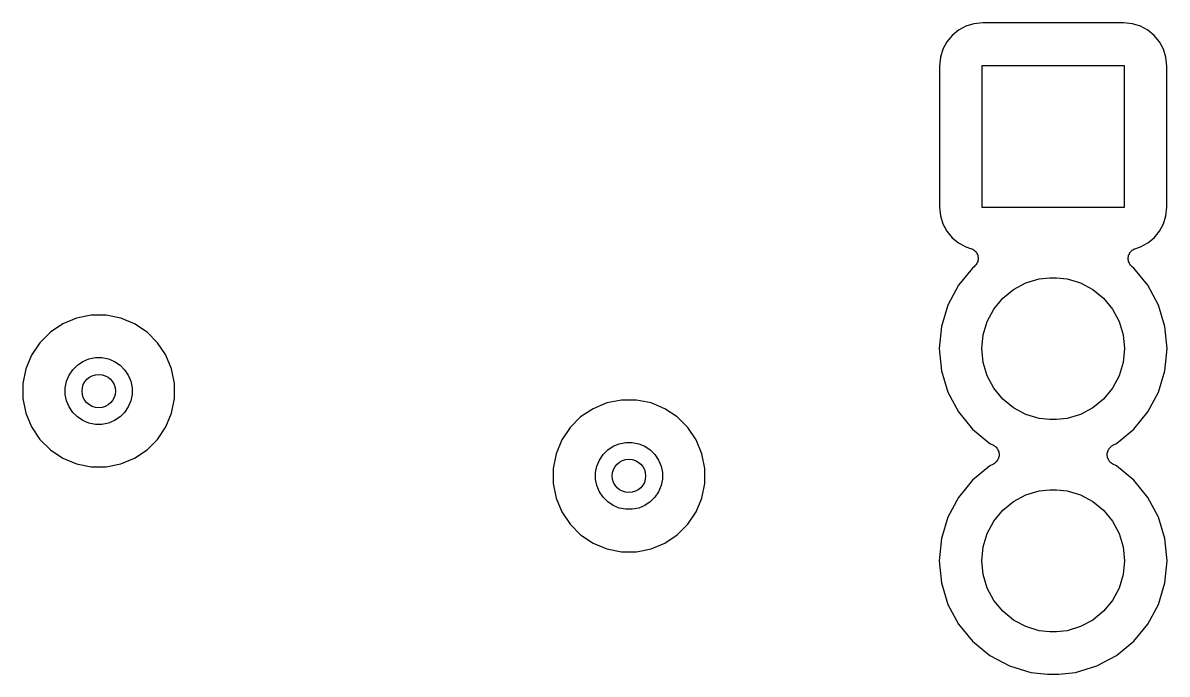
# Model space of a CAD drawing. Extents: x 1.72 to 9.76, y -6.3 to -1.2.
# Drawn here: x 6.804 to 7.344, y -4.653 to -4.346 of the extents above; entities that cross this region are included whole.
import ezdxf

# ---------------------------------------------------------------- set-up
doc = ezdxf.new("R2010")
doc.units = 0
doc.header["$MEASUREMENT"] = 0
doc.layers.add('BLACK', color=7, linetype='CONTINUOUS')

msp = doc.modelspace()

# ---------------------------------------------------------------- linework, layer by layer
at = {"layer": 'BLACK', "linetype": 'CONTINUOUS'}
for p, q in [((7.24884, -4.34797), (7.24537, -4.34983)), ((7.25261, -4.34682), (7.24884, -4.34797)), ((7.25678, -4.34641), (7.25261, -4.34682)), ((7.32322, -4.34641), (7.25678, -4.34641)), ((7.32739, -4.34682), (7.32322, -4.34641)), ((7.33116, -4.34797), (7.32739, -4.34682)), ((7.33463, -4.34983), (7.33116, -4.34797)), ((7.24232, -4.35232), (7.23983, -4.35537)), ((7.24537, -4.34983), (7.24232, -4.35232)), ((7.33768, -4.35232), (7.33463, -4.34983)), ((7.34017, -4.35537), (7.33768, -4.35232)), ((7.23797, -4.35884), (7.23682, -4.36261)), ((7.23983, -4.35537), (7.23797, -4.35884)), ((7.34203, -4.35884), (7.34017, -4.35537)), ((7.34318, -4.36261), (7.34203, -4.35884)), ((7.23682, -4.36261), (7.23641, -4.36678)), ((7.34359, -4.36678), (7.34318, -4.36261)), ((7.23641, -4.36678), (7.23641, -4.43322)), ((7.25654, -4.43346), (7.25654, -4.36654)), ((7.25654, -4.36654), (7.32346, -4.36654)), ((7.32346, -4.36654), (7.32346, -4.43346)), ((7.34359, -4.43322), (7.34359, -4.36678)), ((7.23641, -4.43322), (7.23682, -4.43739)), ((7.32346, -4.43346), (7.25654, -4.43346)), ((7.34318, -4.43739), (7.34359, -4.43322)), ((7.23682, -4.43739), (7.23797, -4.44116)), ((7.34203, -4.44116), (7.34318, -4.43739)), ((7.23797, -4.44116), (7.23983, -4.44463)), ((7.23983, -4.44463), (7.24232, -4.44768)), ((7.33768, -4.44768), (7.34017, -4.44463)), ((7.34017, -4.44463), (7.34203, -4.44116)), ((7.24232, -4.44768), (7.24537, -4.45017)), ((7.24537, -4.45017), (7.24884, -4.45203)), ((7.33116, -4.45203), (7.33463, -4.45017)), ((7.33463, -4.45017), (7.33768, -4.44768)), ((7.24884, -4.45203), (7.25108, -4.45271)), ((7.25108, -4.45271), (7.25113, -4.45273)), ((7.25113, -4.45273), (7.25113, -4.45273)), ((7.25113, -4.45273), (7.25113, -4.45273)), ((7.25113, -4.45273), (7.25115, -4.45273)), ((7.25115, -4.45273), (7.2516, -4.45292)), ((7.2516, -4.45292), (7.25203, -4.45311)), ((7.25203, -4.45311), (7.25204, -4.45311)), ((7.25204, -4.45311), (7.25205, -4.45312)), ((7.25205, -4.45312), (7.25245, -4.45339)), ((7.25245, -4.45339), (7.25284, -4.45366)), ((7.25284, -4.45366), (7.25284, -4.45366)), ((7.25284, -4.45366), (7.25285, -4.45367)), ((7.25285, -4.45367), (7.25319, -4.45402)), ((7.25319, -4.45402), (7.25352, -4.45435)), ((7.25352, -4.45435), (7.25353, -4.45436)), ((7.25353, -4.45436), (7.25353, -4.45437)), ((7.25353, -4.45437), (7.2538, -4.45477)), ((7.2538, -4.45477), (7.25406, -4.45517)), ((7.25406, -4.45517), (7.25406, -4.45518)), ((7.25406, -4.45518), (7.25407, -4.45519)), ((7.25407, -4.45519), (7.25425, -4.45563)), ((7.25425, -4.45563), (7.25443, -4.45607)), ((7.32549, -4.45649), (7.32559, -4.45602)), ((7.32559, -4.456), (7.32578, -4.45557)), ((7.32559, -4.45601), (7.32559, -4.456)), ((7.32559, -4.45602), (7.32559, -4.45601)), ((7.32578, -4.45557), (7.32597, -4.45512)), ((7.32597, -4.45511), (7.32598, -4.4551)), ((7.32597, -4.45512), (7.32597, -4.45511)), ((7.32598, -4.4551), (7.32624, -4.45471)), ((7.32624, -4.45471), (7.32651, -4.45431)), ((7.32651, -4.45431), (7.32652, -4.45431)), ((7.32652, -4.4543), (7.32687, -4.45396)), ((7.32652, -4.45431), (7.32652, -4.4543)), ((7.32687, -4.45396), (7.3272, -4.45363)), ((7.3272, -4.45363), (7.32721, -4.45362)), ((7.32721, -4.45362), (7.32722, -4.45361)), ((7.32722, -4.45361), (7.32762, -4.45335)), ((7.32762, -4.45335), (7.32801, -4.45308)), ((7.32801, -4.45308), (7.32802, -4.45308)), ((7.32802, -4.45308), (7.32803, -4.45307)), ((7.32803, -4.45307), (7.32848, -4.45289)), ((7.32848, -4.45289), (7.32892, -4.45271)), ((7.32892, -4.45271), (7.33116, -4.45203)), ((7.25281, -4.46136), (7.25201, -4.46201)), ((7.25314, -4.46103), (7.25281, -4.46136)), ((7.25348, -4.46069), (7.25314, -4.46103)), ((7.25349, -4.46068), (7.25348, -4.46069)), ((7.2535, -4.46067), (7.25349, -4.46068)), ((7.25376, -4.46028), (7.2535, -4.46067)), ((7.25403, -4.45988), (7.25376, -4.46028)), ((7.25404, -4.45986), (7.25403, -4.45987)), ((7.25403, -4.45987), (7.25403, -4.45988)), ((7.25422, -4.45943), (7.25404, -4.45986)), ((7.25441, -4.45898), (7.25422, -4.45943)), ((7.25451, -4.45849), (7.25441, -4.45896)), ((7.25441, -4.45896), (7.25441, -4.45897)), ((7.25441, -4.45897), (7.25441, -4.45898)), ((7.25443, -4.45607), (7.25443, -4.45608)), ((7.25443, -4.45608), (7.25443, -4.45609)), ((7.25443, -4.45609), (7.25452, -4.45656)), ((7.25461, -4.45802), (7.25451, -4.45849)), ((7.25452, -4.45656), (7.25461, -4.45703)), ((7.25461, -4.45703), (7.25461, -4.45704)), ((7.25461, -4.45704), (7.25461, -4.45705)), ((7.25461, -4.45705), (7.25461, -4.45753)), ((7.25461, -4.45753), (7.25461, -4.458)), ((7.25461, -4.458), (7.25461, -4.45801)), ((7.25461, -4.45801), (7.25461, -4.45802)), ((7.32539, -4.45698), (7.3254, -4.45697)), ((7.32539, -4.45745), (7.32539, -4.45698)), ((7.32539, -4.45793), (7.32539, -4.45745)), ((7.32539, -4.45794), (7.32539, -4.45793)), ((7.32539, -4.45796), (7.32539, -4.45794)), ((7.32548, -4.45843), (7.32539, -4.45796)), ((7.3254, -4.45696), (7.32549, -4.45649)), ((7.3254, -4.45697), (7.3254, -4.45696)), ((7.32557, -4.45889), (7.32548, -4.45843)), ((7.32557, -4.4589), (7.32557, -4.45889)), ((7.32557, -4.45891), (7.32557, -4.4589)), ((7.32575, -4.45936), (7.32557, -4.45891)), ((7.32593, -4.4598), (7.32575, -4.45936)), ((7.32593, -4.45981), (7.32593, -4.4598)), ((7.32594, -4.45982), (7.32593, -4.45981)), ((7.3262, -4.46021), (7.32594, -4.45982)), ((7.32646, -4.46062), (7.3262, -4.46021)), ((7.32647, -4.46062), (7.32646, -4.46062)), ((7.32647, -4.46063), (7.32647, -4.46062)), ((7.32681, -4.46097), (7.32647, -4.46063)), ((7.32714, -4.46132), (7.32681, -4.46097)), ((7.32716, -4.46133), (7.32714, -4.46132)), ((7.32719, -4.46136), (7.32716, -4.46133)), ((7.32716, -4.46133), (7.32716, -4.46133)), ((7.32716, -4.46133), (7.32716, -4.46133)), ((7.32799, -4.46201), (7.32719, -4.46136)), ((7.25201, -4.46201), (7.24533, -4.47015)), ((7.28344, -4.46702), (7.28836, -4.46654)), ((7.28836, -4.46654), (7.29164, -4.46654)), ((7.29164, -4.46654), (7.29656, -4.46702)), ((7.33467, -4.47015), (7.32799, -4.46201)), ((7.24533, -4.47015), (7.24037, -4.47944)), ((7.26622, -4.47622), (7.27132, -4.47204)), ((7.27132, -4.47204), (7.27713, -4.46893)), ((7.27713, -4.46893), (7.28344, -4.46702)), ((7.29656, -4.46702), (7.30287, -4.46893)), ((7.30287, -4.46893), (7.30868, -4.47204)), ((7.30868, -4.47204), (7.31378, -4.47622)), ((7.33963, -4.47944), (7.33467, -4.47015)), ((7.26204, -4.48132), (7.26622, -4.47622)), ((7.31378, -4.47622), (7.31796, -4.48132)), ((7.24037, -4.47944), (7.23731, -4.48952)), ((7.25893, -4.48713), (7.26204, -4.48132)), ((7.31796, -4.48132), (7.32107, -4.48713)), ((7.34269, -4.48952), (7.33963, -4.47944)), ((6.82307, -4.48832), (6.81721, -4.49223)), ((6.82957, -4.48563), (6.82307, -4.48832)), ((6.83648, -4.48425), (6.82957, -4.48563)), ((6.84352, -4.48425), (6.83648, -4.48425)), ((6.85043, -4.48563), (6.84352, -4.48425)), ((6.85693, -4.48832), (6.85043, -4.48563)), ((6.86279, -4.49223), (6.85693, -4.48832)), ((7.25702, -4.49344), (7.25893, -4.48713)), ((7.32107, -4.48713), (7.32298, -4.49344)), ((6.81721, -4.49223), (6.81223, -4.49721)), ((6.86777, -4.49721), (6.86279, -4.49223)), ((7.23731, -4.48952), (7.23628, -4.5)), ((7.25637, -4.5), (7.25702, -4.49344)), ((7.32298, -4.49344), (7.32363, -4.5)), ((7.34372, -4.5), (7.34269, -4.48952)), ((6.81223, -4.49721), (6.80832, -4.50307)), ((6.87149, -4.50278), (6.86777, -4.49721)), ((6.80832, -4.50307), (6.80563, -4.50957)), ((6.83541, -4.50486), (6.83845, -4.50425)), ((6.83845, -4.50425), (6.84155, -4.50425)), ((6.84155, -4.50425), (6.84459, -4.50486)), ((6.87168, -4.50307), (6.87149, -4.50278)), ((6.87437, -4.50957), (6.87168, -4.50307)), ((7.23628, -4.5), (7.23731, -4.51048)), ((7.25702, -4.50656), (7.25637, -4.5)), ((7.32363, -4.5), (7.32298, -4.50656)), ((7.34269, -4.51048), (7.34372, -4.5)), ((6.80563, -4.50957), (6.80425, -4.51648)), ((6.82604, -4.51254), (6.82777, -4.50996)), ((6.82777, -4.50996), (6.82996, -4.50777)), ((6.82996, -4.50777), (6.83254, -4.50604)), ((6.83254, -4.50604), (6.83541, -4.50486)), ((6.84459, -4.50486), (6.84746, -4.50604)), ((6.84746, -4.50604), (6.85004, -4.50777)), ((6.85004, -4.50777), (6.85223, -4.50996)), ((6.85223, -4.50996), (6.85396, -4.51254)), ((6.87575, -4.51648), (6.87437, -4.50957)), ((7.25893, -4.51287), (7.25702, -4.50656)), ((7.32298, -4.50656), (7.32107, -4.51287)), ((6.82486, -4.51541), (6.82604, -4.51254)), ((6.85396, -4.51254), (6.85514, -4.51541)), ((7.23731, -4.51048), (7.24037, -4.52056)), ((7.26204, -4.51868), (7.25893, -4.51287)), ((7.32107, -4.51287), (7.31796, -4.51868)), ((7.33963, -4.52056), (7.34269, -4.51048)), ((6.80425, -4.51648), (6.80425, -4.52352)), ((6.82425, -4.51845), (6.82486, -4.51541)), ((6.82425, -4.52155), (6.82425, -4.51845)), ((6.85514, -4.51541), (6.85575, -4.51845)), ((6.85575, -4.51845), (6.85575, -4.52155)), ((6.87575, -4.52352), (6.87575, -4.51648)), ((7.24037, -4.52056), (7.24533, -4.52985)), ((7.26622, -4.52378), (7.26204, -4.51868)), ((7.31796, -4.51868), (7.31378, -4.52378)), ((7.33467, -4.52985), (7.33963, -4.52056)), ((6.80425, -4.52352), (6.80563, -4.53043)), ((6.82486, -4.52459), (6.82425, -4.52155)), ((6.82604, -4.52746), (6.82486, -4.52459)), ((6.85514, -4.52459), (6.85396, -4.52746)), ((6.85575, -4.52155), (6.85514, -4.52459)), ((6.87437, -4.53043), (6.87575, -4.52352)), ((7.07957, -4.52563), (7.07307, -4.52832)), ((7.08648, -4.52425), (7.07957, -4.52563)), ((7.09352, -4.52425), (7.08648, -4.52425)), ((7.10043, -4.52563), (7.09352, -4.52425)), ((7.10693, -4.52832), (7.10043, -4.52563)), ((7.27132, -4.52796), (7.26622, -4.52378)), ((7.31378, -4.52378), (7.30868, -4.52796)), ((6.80563, -4.53043), (6.80832, -4.53693)), ((6.82777, -4.53004), (6.82604, -4.52746)), ((6.82996, -4.53223), (6.82777, -4.53004)), ((6.85223, -4.53004), (6.85004, -4.53223)), ((6.85396, -4.52746), (6.85223, -4.53004)), ((6.87168, -4.53693), (6.87437, -4.53043)), ((7.07307, -4.52832), (7.06721, -4.53223)), ((7.11279, -4.53223), (7.10693, -4.52832)), ((7.24533, -4.52985), (7.25201, -4.53799)), ((7.27713, -4.53107), (7.27132, -4.52796)), ((7.28344, -4.53298), (7.27713, -4.53107)), ((7.30287, -4.53107), (7.29656, -4.53298)), ((7.30868, -4.52796), (7.30287, -4.53107)), ((7.32799, -4.53799), (7.33467, -4.52985)), ((6.80832, -4.53693), (6.81223, -4.54279)), ((6.83254, -4.53396), (6.82996, -4.53223)), ((6.83541, -4.53514), (6.83254, -4.53396)), ((6.83845, -4.53575), (6.83541, -4.53514)), ((6.84155, -4.53575), (6.83845, -4.53575)), ((6.84459, -4.53514), (6.84155, -4.53575)), ((6.84746, -4.53396), (6.84459, -4.53514)), ((6.85004, -4.53223), (6.84746, -4.53396)), ((6.86777, -4.54279), (6.87168, -4.53693)), ((7.06721, -4.53223), (7.06223, -4.53721)), ((7.11777, -4.53721), (7.11279, -4.53223)), ((7.28836, -4.53346), (7.28344, -4.53298)), ((7.29164, -4.53346), (7.28836, -4.53346)), ((7.29656, -4.53298), (7.29164, -4.53346)), ((7.06223, -4.53721), (7.05832, -4.54307)), ((7.12168, -4.54307), (7.11777, -4.53721)), ((7.25201, -4.53799), (7.26015, -4.54467)), ((7.31985, -4.54467), (7.32799, -4.53799)), ((6.81223, -4.54279), (6.81721, -4.54777)), ((6.86279, -4.54777), (6.86777, -4.54279)), ((7.05832, -4.54307), (7.05563, -4.54957)), ((7.07996, -4.54777), (7.08254, -4.54604)), ((7.08254, -4.54604), (7.08541, -4.54486)), ((7.08541, -4.54486), (7.08845, -4.54425)), ((7.08845, -4.54425), (7.09155, -4.54425)), ((7.09155, -4.54425), (7.09459, -4.54486)), ((7.09459, -4.54486), (7.09746, -4.54604)), ((7.09746, -4.54604), (7.10004, -4.54777)), ((7.12437, -4.54957), (7.12168, -4.54307)), ((7.26015, -4.54467), (7.26188, -4.54559)), ((7.26188, -4.54559), (7.26192, -4.54561)), ((7.26192, -4.54561), (7.26192, -4.54561)), ((7.26192, -4.54561), (7.26192, -4.54561)), ((7.26192, -4.54561), (7.26194, -4.54562)), ((7.26194, -4.54562), (7.26233, -4.54589)), ((7.26233, -4.54589), (7.26272, -4.54616)), ((7.26272, -4.54616), (7.26273, -4.54617)), ((7.26273, -4.54617), (7.26274, -4.54618)), ((7.26274, -4.54618), (7.26308, -4.54652)), ((7.26308, -4.54652), (7.26341, -4.54686)), ((7.26341, -4.54686), (7.26342, -4.54687)), ((7.26342, -4.54687), (7.26342, -4.54688)), ((7.26342, -4.54688), (7.26368, -4.54727)), ((7.26368, -4.54727), (7.26395, -4.54767)), ((7.26395, -4.54767), (7.26395, -4.54768)), ((7.26395, -4.54768), (7.26396, -4.54769)), ((7.26396, -4.54769), (7.26413, -4.54813)), ((7.31589, -4.54807), (7.31608, -4.54763)), ((7.31608, -4.54762), (7.31609, -4.54761)), ((7.31608, -4.54763), (7.31608, -4.54762)), ((7.31609, -4.54761), (7.31635, -4.54722)), ((7.31635, -4.54722), (7.31662, -4.54682)), ((7.31662, -4.54682), (7.31663, -4.54681)), ((7.31663, -4.54681), (7.31664, -4.5468)), ((7.31664, -4.5468), (7.31698, -4.54647)), ((7.31698, -4.54647), (7.31731, -4.54613)), ((7.31731, -4.54613), (7.31732, -4.54613)), ((7.31732, -4.54613), (7.31733, -4.54612)), ((7.31733, -4.54612), (7.31773, -4.54585)), ((7.31773, -4.54585), (7.31812, -4.54559)), ((7.31812, -4.54559), (7.31985, -4.54467)), ((6.81721, -4.54777), (6.82307, -4.55168)), ((6.82307, -4.55168), (6.82957, -4.55437)), ((6.85043, -4.55437), (6.85693, -4.55168)), ((6.85693, -4.55168), (6.86279, -4.54777)), ((7.05563, -4.54957), (7.05425, -4.55648)), ((7.07486, -4.55541), (7.07604, -4.55254)), ((7.07604, -4.55254), (7.07777, -4.54996)), ((7.07777, -4.54996), (7.07996, -4.54777)), ((7.10004, -4.54777), (7.10223, -4.54996)), ((7.10223, -4.54996), (7.10396, -4.55254)), ((7.10396, -4.55254), (7.10514, -4.55541)), ((7.12575, -4.55648), (7.12437, -4.54957)), ((7.26365, -4.55278), (7.26338, -4.55318)), ((7.26391, -4.55239), (7.26365, -4.55278)), ((7.26392, -4.55238), (7.26391, -4.55239)), ((7.26411, -4.55193), (7.26392, -4.55237)), ((7.26392, -4.55237), (7.26392, -4.55238)), ((7.26429, -4.55149), (7.26411, -4.55193)), ((7.26413, -4.54813), (7.26431, -4.54858)), ((7.2643, -4.55147), (7.26429, -4.55148)), ((7.26429, -4.55148), (7.26429, -4.55149)), ((7.26439, -4.551), (7.2643, -4.55147)), ((7.26431, -4.54858), (7.26431, -4.54859)), ((7.26431, -4.54859), (7.26432, -4.5486)), ((7.26432, -4.5486), (7.26441, -4.54907)), ((7.26449, -4.55053), (7.26439, -4.551)), ((7.26441, -4.54907), (7.2645, -4.54954)), ((7.2645, -4.55003), (7.26449, -4.55051)), ((7.26449, -4.55051), (7.26449, -4.55052)), ((7.26449, -4.55052), (7.26449, -4.55053)), ((7.2645, -4.54954), (7.2645, -4.54955)), ((7.2645, -4.54955), (7.2645, -4.54956)), ((7.2645, -4.54956), (7.2645, -4.55003)), ((7.3155, -4.54997), (7.31551, -4.54949)), ((7.3155, -4.55044), (7.3155, -4.54997)), ((7.3155, -4.55045), (7.3155, -4.55044)), ((7.3155, -4.55046), (7.3155, -4.55045)), ((7.31559, -4.55093), (7.3155, -4.55046)), ((7.31551, -4.54947), (7.31561, -4.549)), ((7.31551, -4.54948), (7.31551, -4.54947)), ((7.31551, -4.54949), (7.31551, -4.54948)), ((7.31568, -4.5514), (7.31559, -4.55093)), ((7.31561, -4.549), (7.3157, -4.54853)), ((7.31569, -4.55141), (7.31568, -4.5514)), ((7.31569, -4.55142), (7.31569, -4.55141)), ((7.31586, -4.55186), (7.31569, -4.55142)), ((7.3157, -4.54853), (7.31571, -4.54852)), ((7.31571, -4.54851), (7.31589, -4.54807)), ((7.31571, -4.54852), (7.31571, -4.54851)), ((7.31604, -4.55231), (7.31586, -4.55186)), ((7.31605, -4.55232), (7.31604, -4.55231)), ((7.31605, -4.55233), (7.31605, -4.55232)), ((7.31632, -4.55272), (7.31605, -4.55233)), ((7.31658, -4.55312), (7.31632, -4.55272)), ((7.31658, -4.55313), (7.31658, -4.55312)), ((6.82957, -4.55437), (6.83648, -4.55575)), ((6.83648, -4.55575), (6.84352, -4.55575)), ((6.84352, -4.55575), (6.85043, -4.55437)), ((7.05425, -4.55648), (7.05425, -4.56352)), ((7.07425, -4.55845), (7.07486, -4.55541)), ((7.07425, -4.56155), (7.07425, -4.55845)), ((7.10514, -4.55541), (7.10575, -4.55845)), ((7.10575, -4.55845), (7.10575, -4.56155)), ((7.12575, -4.56352), (7.12575, -4.55648)), ((7.26015, -4.55533), (7.25201, -4.56201)), ((7.26188, -4.55441), (7.26015, -4.55533)), ((7.26227, -4.55415), (7.26188, -4.55441)), ((7.26267, -4.55388), (7.26227, -4.55415)), ((7.26268, -4.55387), (7.26267, -4.55388)), ((7.26269, -4.55387), (7.26268, -4.55387)), ((7.26303, -4.55353), (7.26269, -4.55387)), ((7.26336, -4.5532), (7.26303, -4.55353)), ((7.26337, -4.55319), (7.26336, -4.5532)), ((7.26338, -4.55318), (7.26337, -4.55319)), ((7.31659, -4.55314), (7.31658, -4.55313)), ((7.31692, -4.55347), (7.31659, -4.55314)), ((7.31726, -4.55382), (7.31692, -4.55347)), ((7.31727, -4.55383), (7.31726, -4.55382)), ((7.31728, -4.55384), (7.31727, -4.55383)), ((7.31766, -4.5541), (7.31728, -4.55384)), ((7.31806, -4.55438), (7.31766, -4.5541)), ((7.31808, -4.55439), (7.31806, -4.55438)), ((7.31812, -4.55441), (7.31808, -4.55439)), ((7.31808, -4.55439), (7.31808, -4.55439)), ((7.31808, -4.55439), (7.31808, -4.55439)), ((7.31985, -4.55533), (7.31812, -4.55441)), ((7.32799, -4.56201), (7.31985, -4.55533)), ((7.05425, -4.56352), (7.05563, -4.57043)), ((7.07486, -4.56459), (7.07425, -4.56155)), ((7.10575, -4.56155), (7.10514, -4.56459)), ((7.12437, -4.57043), (7.12575, -4.56352)), ((7.25201, -4.56201), (7.24533, -4.57015)), ((7.33467, -4.57015), (7.32799, -4.56201)), ((7.07604, -4.56746), (7.07486, -4.56459)), ((7.07777, -4.57004), (7.07604, -4.56746)), ((7.10396, -4.56746), (7.10223, -4.57004)), ((7.10514, -4.56459), (7.10396, -4.56746)), ((7.27132, -4.57204), (7.27713, -4.56893)), ((7.27713, -4.56893), (7.28344, -4.56702)), ((7.28344, -4.56702), (7.28836, -4.56654)), ((7.28836, -4.56654), (7.29164, -4.56654)), ((7.29164, -4.56654), (7.29656, -4.56702)), ((7.29656, -4.56702), (7.30287, -4.56893)), ((7.30287, -4.56893), (7.30868, -4.57204)), ((7.05563, -4.57043), (7.05832, -4.57693)), ((7.07996, -4.57223), (7.07777, -4.57004)), ((7.08254, -4.57396), (7.07996, -4.57223)), ((7.08541, -4.57514), (7.08254, -4.57396)), ((7.09746, -4.57396), (7.09459, -4.57514)), ((7.10004, -4.57223), (7.09746, -4.57396)), ((7.10223, -4.57004), (7.10004, -4.57223)), ((7.12168, -4.57693), (7.12437, -4.57043)), ((7.24533, -4.57015), (7.24037, -4.57944)), ((7.26622, -4.57622), (7.27132, -4.57204)), ((7.30868, -4.57204), (7.31378, -4.57622)), ((7.33963, -4.57944), (7.33467, -4.57015)), ((7.05832, -4.57693), (7.06223, -4.58279)), ((7.08845, -4.57575), (7.08541, -4.57514)), ((7.09155, -4.57575), (7.08845, -4.57575)), ((7.09459, -4.57514), (7.09155, -4.57575)), ((7.11777, -4.58279), (7.12168, -4.57693)), ((7.24037, -4.57944), (7.23731, -4.58952)), ((7.26204, -4.58132), (7.26622, -4.57622)), ((7.31378, -4.57622), (7.31796, -4.58132)), ((7.34269, -4.58952), (7.33963, -4.57944)), ((7.06223, -4.58279), (7.06721, -4.58777)), ((7.11279, -4.58777), (7.11777, -4.58279)), ((7.25893, -4.58713), (7.26204, -4.58132)), ((7.31796, -4.58132), (7.32107, -4.58713)), ((7.06721, -4.58777), (7.07307, -4.59168)), ((7.10693, -4.59168), (7.11279, -4.58777)), ((7.23731, -4.58952), (7.23628, -4.6)), ((7.25702, -4.59344), (7.25893, -4.58713)), ((7.32107, -4.58713), (7.32298, -4.59344)), ((7.34372, -4.6), (7.34269, -4.58952)), ((7.07307, -4.59168), (7.07957, -4.59437)), ((7.07957, -4.59437), (7.08648, -4.59575)), ((7.08648, -4.59575), (7.09352, -4.59575)), ((7.09352, -4.59575), (7.10043, -4.59437)), ((7.10043, -4.59437), (7.10693, -4.59168)), ((7.25637, -4.6), (7.25702, -4.59344)), ((7.32298, -4.59344), (7.32363, -4.6)), ((7.23628, -4.6), (7.23731, -4.61048)), ((7.25702, -4.60656), (7.25637, -4.6)), ((7.32363, -4.6), (7.32298, -4.60656)), ((7.34269, -4.61048), (7.34372, -4.6)), ((7.25893, -4.61287), (7.25702, -4.60656)), ((7.32298, -4.60656), (7.32107, -4.61287)), ((7.23731, -4.61048), (7.24037, -4.62056)), ((7.33963, -4.62056), (7.34269, -4.61048)), ((7.26204, -4.61868), (7.25893, -4.61287)), ((7.32107, -4.61287), (7.31796, -4.61868)), ((7.24037, -4.62056), (7.24533, -4.62985)), ((7.26622, -4.62378), (7.26204, -4.61868)), ((7.31796, -4.61868), (7.31378, -4.62378)), ((7.33467, -4.62985), (7.33963, -4.62056)), ((7.27132, -4.62796), (7.26622, -4.62378)), ((7.27713, -4.63107), (7.27132, -4.62796)), ((7.30868, -4.62796), (7.30287, -4.63107)), ((7.31378, -4.62378), (7.30868, -4.62796)), ((7.24533, -4.62985), (7.25201, -4.63799)), ((7.28344, -4.63298), (7.27713, -4.63107)), ((7.28836, -4.63346), (7.28344, -4.63298)), ((7.29164, -4.63346), (7.28836, -4.63346)), ((7.29656, -4.63298), (7.29164, -4.63346)), ((7.30287, -4.63107), (7.29656, -4.63298)), ((7.32799, -4.63799), (7.33467, -4.62985)), ((7.25201, -4.63799), (7.26015, -4.64467)), ((7.31985, -4.64467), (7.32799, -4.63799)), ((7.26015, -4.64467), (7.26944, -4.64963)), ((7.31056, -4.64963), (7.31985, -4.64467)), ((7.26944, -4.64963), (7.27952, -4.65269)), ((7.30048, -4.65269), (7.31056, -4.64963)), ((7.27952, -4.65269), (7.28737, -4.65346)), ((7.28737, -4.65346), (7.29263, -4.65346)), ((7.29263, -4.65346), (7.30048, -4.65269))]:
    msp.add_line(p, q, dxfattribs=at)
at = {"layer": 'BLACK'}
for centre in [(6.84, -4.52), (7.09, -4.56)]:
    msp.add_circle(centre, 0.00787, dxfattribs=at)

doc.saveas('drawing.dxf')
